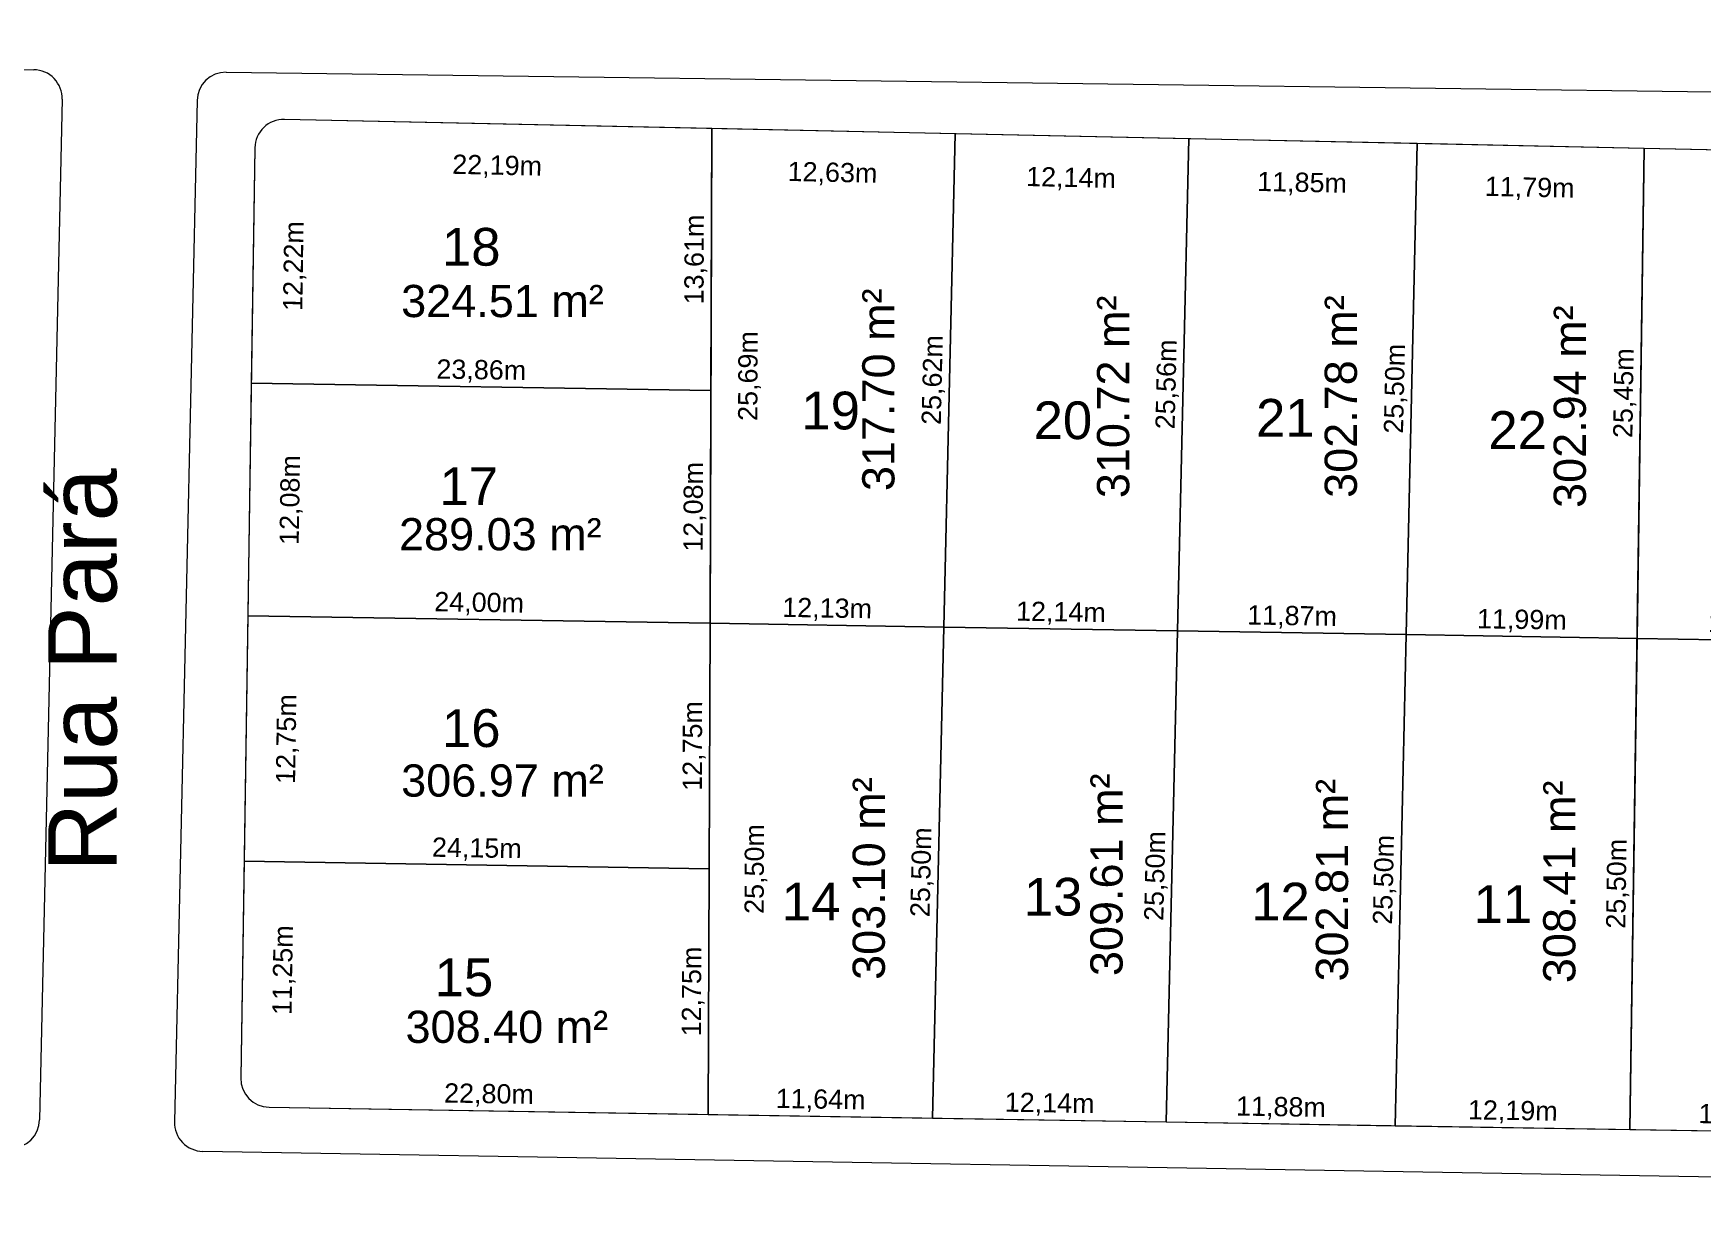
# Model space of a CAD drawing. Header units: metres. Extents: x 3808 to 8215, y 2374 to 6187.
# Drawn here: x 5029.4 to 5116, y 5442.2 to 5503.4 of the extents above; entities that cross this region are included whole.
import ezdxf
from ezdxf.enums import TextEntityAlignment as Align

# ---------------------------------------------------------------- set-up
doc = ezdxf.new("R2010")
doc.units = ezdxf.units.M
for name, color, linetype in [('Areas Lotes', 1, 'Continuous'), ('Calçada', 8, 'Continuous'), ('COTAS', 7, 'Continuous'), ('Lote', 7, 'Continuous'), ('Nome das Ruas', 7, 'Continuous'), ('Nº Lote', 7, 'Continuous'), ('quadras', 7, 'Continuous')]:
    doc.layers.add(name, color=color, linetype=linetype)
doc.styles.add('Arial', font='arial.ttf')
doc.dimstyles.new('Copy(2) of ISO-25', dxfattribs={"dimtxt": 1, "dimasz": 2.5, "dimexe": 1.25, "dimexo": 0.625, "dimgap": 0.2, "dimtad": 1, "dimtoh": 1, "dimlfac": 1, "dimzin": 1, "dimtxsty": 'Arial', "dimblk": 'NONE', "dimcen": 0, "dimse1": 1, "dimse2": 1, "dimsd1": 1, "dimsd2": 1, "dimclrt": 256, "dimaunit": 1, "dimadec": 3, "dimazin": 0, "dimtfac": 1, "dimtmove": 0, "dimatfit": 3, "dimldrblk": 'NONE', "dimfxl": 1, "dimtolj": 1, "dimtzin": 0, "dimarcsym": 0})

# ---------------------------------------------------------------- blocks, each defined once
blk = doc.blocks.new('*D288')
at = {"layer": 'Defpoints', "color": 0, "linetype": 'Continuous', "transparency": 16777216}
for p in [(5112.317, 5446.491), (5112.317, 5446.491), (5124.067, 5446.297)]:
    blk.add_point(p, dxfattribs=at)
at = {"layer": 'COTAS', "linetype": 'Continuous', "lineweight": 5, "transparency": 16777216, "insert": (5118.205, 5447.195), "char_height": 1, "attachment_point": 5, "rotation": 359.05888, "style": 'Arial'}
blk.add_mtext('\\A1;11,75m', dxfattribs=at)
blk = doc.blocks.new('_None')
blk = doc.blocks.new('*D289')
at = {"layer": 'Defpoints', "color": 0, "linetype": 'Continuous', "transparency": 16777216}
for p in [(5100.125, 5446.691), (5100.125, 5446.691), (5112.317, 5446.491)]:
    blk.add_point(p, dxfattribs=at)
at = {"layer": 'COTAS', "linetype": 'Continuous', "lineweight": 5, "transparency": 16777216, "insert": (5106.234, 5447.392), "char_height": 1, "attachment_point": 5, "rotation": 359.05888, "style": 'Arial'}
blk.add_mtext('\\A1;12,19m', dxfattribs=at)
blk = doc.blocks.new('*D290')
at = {"layer": 'Defpoints', "color": 0, "linetype": 'Continuous', "transparency": 16777216}
for p in [(5088.245, 5446.886), (5088.245, 5446.886), (5100.125, 5446.691)]:
    blk.add_point(p, dxfattribs=at)
at = {"layer": 'COTAS', "linetype": 'Continuous', "lineweight": 5, "transparency": 16777216, "insert": (5094.198, 5447.589), "char_height": 1, "attachment_point": 5, "rotation": 359.05888, "style": 'Arial'}
blk.add_mtext('\\A1;11,88m', dxfattribs=at)
blk = doc.blocks.new('*D291')
at = {"layer": 'Defpoints', "color": 0, "linetype": 'Continuous', "transparency": 16777216}
for p in [(5076.105, 5447.085), (5076.105, 5447.085), (5088.245, 5446.886)]:
    blk.add_point(p, dxfattribs=at)
at = {"layer": 'COTAS', "linetype": 'Continuous', "lineweight": 5, "transparency": 16777216, "insert": (5082.188, 5447.787), "char_height": 1, "attachment_point": 5, "rotation": 359.05888, "style": 'Arial'}
blk.add_mtext('\\A1;12,14m', dxfattribs=at)
blk = doc.blocks.new('*D292')
at = {"layer": 'Defpoints', "color": 0, "linetype": 'Continuous', "transparency": 16777216}
for p in [(5064.469, 5447.277), (5064.469, 5447.277), (5076.105, 5447.085)]:
    blk.add_point(p, dxfattribs=at)
at = {"layer": 'COTAS', "linetype": 'Continuous', "lineweight": 5, "transparency": 16777216, "insert": (5070.301, 5447.982), "char_height": 1, "attachment_point": 5, "rotation": 359.05888, "style": 'Arial'}
blk.add_mtext('\\A1;11,64m', dxfattribs=at)
blk = doc.blocks.new('*D293')
at = {"layer": 'Defpoints', "color": 0, "linetype": 'Continuous', "transparency": 16777216}
for p in [(5041.669, 5447.651), (5041.669, 5447.651), (5064.469, 5447.277)]:
    blk.add_point(p, dxfattribs=at)
at = {"layer": 'COTAS', "linetype": 'Continuous', "lineweight": 5, "transparency": 16777216, "insert": (5053.082, 5448.265), "char_height": 1, "attachment_point": 5, "rotation": 359.05888, "style": 'Arial'}
blk.add_mtext('\\A1;22,80m', dxfattribs=at)
blk = doc.blocks.new('*D294')
at = {"layer": 'Defpoints', "color": 0, "linetype": 'Continuous', "transparency": 16777216}
for p in [(5040.559, 5473.171), (5064.558, 5472.778), (5064.558, 5472.778)]:
    blk.add_point(p, dxfattribs=at)
at = {"layer": 'COTAS', "linetype": 'Continuous', "lineweight": 5, "transparency": 16777216, "insert": (5052.571, 5473.776), "char_height": 1, "attachment_point": 5, "rotation": 359.0629, "style": 'Arial'}
blk.add_mtext('\\A1;24,00m', dxfattribs=at)
blk = doc.blocks.new('*D295')
at = {"layer": 'Defpoints', "color": 0, "linetype": 'Continuous', "transparency": 16777216}
for p in [(5064.558, 5472.778), (5076.69, 5472.58), (5076.69, 5472.58)]:
    blk.add_point(p, dxfattribs=at)
at = {"layer": 'COTAS', "linetype": 'Continuous', "lineweight": 5, "transparency": 16777216, "insert": (5070.637, 5473.48), "char_height": 1, "attachment_point": 5, "rotation": 359.0629, "style": 'Arial'}
blk.add_mtext('\\A1;12,13m', dxfattribs=at)
blk = doc.blocks.new('*D296')
at = {"layer": 'Defpoints', "color": 0, "linetype": 'Continuous', "transparency": 16777216}
for p in [(5076.69, 5472.58), (5088.83, 5472.381), (5088.83, 5472.381)]:
    blk.add_point(p, dxfattribs=at)
at = {"layer": 'COTAS', "linetype": 'Continuous', "lineweight": 5, "transparency": 16777216, "insert": (5082.773, 5473.282), "char_height": 1, "attachment_point": 5, "rotation": 359.0629, "style": 'Arial'}
blk.add_mtext('\\A1;12,14m', dxfattribs=at)
blk = doc.blocks.new('*D297')
at = {"layer": 'Defpoints', "color": 0, "linetype": 'Continuous', "transparency": 16777216}
for p in [(5088.83, 5472.381), (5100.694, 5472.187), (5100.694, 5472.187)]:
    blk.add_point(p, dxfattribs=at)
at = {"layer": 'COTAS', "linetype": 'Continuous', "lineweight": 5, "transparency": 16777216, "insert": (5094.775, 5473.085), "char_height": 1, "attachment_point": 5, "rotation": 359.0629, "style": 'Arial'}
blk.add_mtext('\\A1;11,87m', dxfattribs=at)
blk = doc.blocks.new('*D298')
at = {"layer": 'Defpoints', "color": 0, "linetype": 'Continuous', "transparency": 16777216}
for p in [(5100.694, 5472.187), (5112.685, 5471.991), (5112.685, 5471.991)]:
    blk.add_point(p, dxfattribs=at)
at = {"layer": 'COTAS', "linetype": 'Continuous', "lineweight": 5, "transparency": 16777216, "insert": (5106.703, 5472.89), "char_height": 1, "attachment_point": 5, "rotation": 359.0629, "style": 'Arial'}
blk.add_mtext('\\A1;11,99m', dxfattribs=at)
blk = doc.blocks.new('*D299')
at = {"layer": 'Defpoints', "color": 0, "linetype": 'Continuous', "transparency": 16777216}
for p in [(5112.685, 5471.991), (5124.693, 5471.795), (5124.693, 5471.795)]:
    blk.add_point(p, dxfattribs=at)
at = {"layer": 'COTAS', "linetype": 'Continuous', "lineweight": 5, "transparency": 16777216, "insert": (5118.702, 5472.694), "char_height": 1, "attachment_point": 5, "rotation": 359.0629, "style": 'Arial'}
blk.add_mtext('\\A1;12,01m', dxfattribs=at)
blk = doc.blocks.new('*D307')
at = {"layer": 'Defpoints', "color": 0, "linetype": 'Continuous', "transparency": 16777216}
for p in [(5042.46, 5498.939), (5064.647, 5498.466), (5064.582, 5495.435)]:
    blk.add_point(p, dxfattribs=at)
at = {"layer": 'COTAS', "linetype": 'Continuous', "lineweight": 5, "transparency": 16777216, "insert": (5053.506, 5496.473), "char_height": 1, "attachment_point": 5, "rotation": 358.77818, "style": 'Arial'}
blk.add_mtext('\\A1;22,19m', dxfattribs=at)
blk = doc.blocks.new('*D308')
at = {"layer": 'Defpoints', "color": 0, "linetype": 'Continuous', "transparency": 16777216}
for p in [(5064.647, 5498.466), (5077.278, 5498.197), (5077.213, 5495.166)]:
    blk.add_point(p, dxfattribs=at)
at = {"layer": 'COTAS', "linetype": 'Continuous', "lineweight": 5, "transparency": 16777216, "insert": (5070.915, 5496.101), "char_height": 1, "attachment_point": 5, "rotation": 358.77818, "style": 'Arial'}
blk.add_mtext('\\A1;12,63m', dxfattribs=at)
blk = doc.blocks.new('*D309')
at = {"layer": 'Defpoints', "color": 0, "linetype": 'Continuous', "transparency": 16777216}
for p in [(5077.278, 5498.197), (5089.416, 5497.938), (5089.351, 5494.907)]:
    blk.add_point(p, dxfattribs=at)
at = {"layer": 'COTAS', "linetype": 'Continuous', "lineweight": 5, "transparency": 16777216, "insert": (5083.299, 5495.837), "char_height": 1, "attachment_point": 5, "rotation": 358.77818, "style": 'Arial'}
blk.add_mtext('\\A1;12,14m', dxfattribs=at)
blk = doc.blocks.new('*D310')
at = {"layer": 'Defpoints', "color": 0, "linetype": 'Continuous', "transparency": 16777216}
for p in [(5089.416, 5497.938), (5101.264, 5497.685), (5101.199, 5494.654)]:
    blk.add_point(p, dxfattribs=at)
at = {"layer": 'COTAS', "linetype": 'Continuous', "lineweight": 5, "transparency": 16777216, "insert": (5095.292, 5495.581), "char_height": 1, "attachment_point": 5, "rotation": 358.77818, "style": 'Arial'}
blk.add_mtext('\\A1;11,85m', dxfattribs=at)
blk = doc.blocks.new('*D311')
at = {"layer": 'Defpoints', "color": 0, "linetype": 'Continuous', "transparency": 16777216}
for p in [(5101.264, 5497.685), (5113.052, 5497.434), (5112.988, 5494.403)]:
    blk.add_point(p, dxfattribs=at)
at = {"layer": 'COTAS', "linetype": 'Continuous', "lineweight": 5, "transparency": 16777216, "insert": (5107.11, 5495.329), "char_height": 1, "attachment_point": 5, "rotation": 358.77818, "style": 'Arial'}
blk.add_mtext('\\A1;11,79m', dxfattribs=at)
blk = doc.blocks.new('*D312')
at = {"layer": 'Defpoints', "color": 0, "linetype": 'Continuous', "transparency": 16777216}
for p in [(5113.052, 5497.434), (5125.316, 5497.172), (5125.251, 5494.141)]:
    blk.add_point(p, dxfattribs=at)
at = {"layer": 'COTAS', "linetype": 'Continuous', "lineweight": 5, "transparency": 16777216, "insert": (5119.136, 5495.073), "char_height": 1, "attachment_point": 5, "rotation": 358.77818, "style": 'Arial'}
blk.add_mtext('\\A1;12,27m', dxfattribs=at)
blk = doc.blocks.new('*D333')
at = {"layer": 'Defpoints', "color": 0, "linetype": 'Continuous', "transparency": 16777216}
for p in [(5040.365, 5460.423), (5040.365, 5460.423), (5064.514, 5460.027)]:
    blk.add_point(p, dxfattribs=at)
at = {"layer": 'COTAS', "linetype": 'Continuous', "lineweight": 5, "transparency": 16777216, "insert": (5052.452, 5461.026), "char_height": 1, "attachment_point": 5, "rotation": 359.06087, "style": 'Arial'}
blk.add_mtext('\\A1;24,15m', dxfattribs=at)
blk = doc.blocks.new('*D334')
at = {"layer": 'Defpoints', "color": 0, "linetype": 'Continuous', "transparency": 16777216}
for p in [(5040.742, 5485.247), (5040.742, 5485.247), (5064.6, 5484.857)]:
    blk.add_point(p, dxfattribs=at)
at = {"layer": 'COTAS', "linetype": 'Continuous', "lineweight": 5, "transparency": 16777216, "insert": (5052.684, 5485.853), "char_height": 1, "attachment_point": 5, "rotation": 359.0629, "style": 'Arial'}
blk.add_mtext('\\A1;23,86m', dxfattribs=at)
blk = doc.blocks.new('*D335')
at = {"layer": 'Defpoints', "color": 0, "linetype": 'Continuous', "transparency": 16777216}
for p in [(5064.647, 5498.466), (5064.6, 5484.857), (5064.6, 5484.857)]:
    blk.add_point(p, dxfattribs=at)
at = {"layer": 'COTAS', "linetype": 'Continuous', "lineweight": 5, "transparency": 16777216, "insert": (5063.822, 5491.664), "char_height": 1, "attachment_point": 5, "rotation": 89.80155, "style": 'Arial'}
blk.add_mtext('\\A1;13,61m', dxfattribs=at)
blk = doc.blocks.new('*D336')
at = {"layer": 'Defpoints', "color": 0, "linetype": 'Continuous', "transparency": 16777216}
for p in [(5064.6, 5484.857), (5064.558, 5472.778), (5064.558, 5472.778)]:
    blk.add_point(p, dxfattribs=at)
at = {"layer": 'COTAS', "linetype": 'Continuous', "lineweight": 5, "transparency": 16777216, "insert": (5063.778, 5478.82), "char_height": 1, "attachment_point": 5, "rotation": 89.80155, "style": 'Arial'}
blk.add_mtext('\\A1;12,08m', dxfattribs=at)
blk = doc.blocks.new('*D337')
at = {"layer": 'Defpoints', "color": 0, "linetype": 'Continuous', "transparency": 16777216}
for p in [(5064.558, 5472.778), (5064.514, 5460.027), (5064.514, 5460.027)]:
    blk.add_point(p, dxfattribs=at)
at = {"layer": 'COTAS', "linetype": 'Continuous', "lineweight": 5, "transparency": 16777216, "insert": (5063.735, 5466.406), "char_height": 1, "attachment_point": 5, "rotation": 89.80155, "style": 'Arial'}
blk.add_mtext('\\A1;12,75m', dxfattribs=at)
blk = doc.blocks.new('*D338')
at = {"layer": 'Defpoints', "color": 0, "linetype": 'Continuous', "transparency": 16777216}
for p in [(5064.514, 5460.027), (5064.469, 5447.277), (5064.469, 5447.277)]:
    blk.add_point(p, dxfattribs=at)
at = {"layer": 'COTAS', "linetype": 'Continuous', "lineweight": 5, "transparency": 16777216, "insert": (5063.69, 5453.655), "char_height": 1, "attachment_point": 5, "rotation": 89.80155, "style": 'Arial'}
blk.add_mtext('\\A1;12,75m', dxfattribs=at)
blk = doc.blocks.new('*D339')
at = {"layer": 'Defpoints', "color": 0, "linetype": 'Continuous', "transparency": 16777216}
for p in [(5064.558, 5472.778), (5067.792, 5472.767), (5064.469, 5447.277)]:
    blk.add_point(p, dxfattribs=at)
at = {"layer": 'COTAS', "linetype": 'Continuous', "lineweight": 5, "transparency": 16777216, "insert": (5066.947, 5460.019), "char_height": 1, "attachment_point": 5, "rotation": 89.80155, "style": 'Arial'}
blk.add_mtext('\\A1;25,50m', dxfattribs=at)
blk = doc.blocks.new('*D340')
at = {"layer": 'Defpoints', "color": 0, "linetype": 'Continuous', "transparency": 16777216}
for p in [(5064.647, 5498.466), (5067.46, 5498.456), (5064.558, 5472.778)]:
    blk.add_point(p, dxfattribs=at)
at = {"layer": 'COTAS', "linetype": 'Continuous', "lineweight": 5, "transparency": 16777216, "insert": (5066.615, 5485.615), "char_height": 1, "attachment_point": 5, "rotation": 89.80155, "style": 'Arial'}
blk.add_mtext('\\A1;25,69m', dxfattribs=at)
blk = doc.blocks.new('*D341')
at = {"layer": 'Defpoints', "color": 0, "linetype": 'Continuous', "transparency": 16777216}
for p in [(5040.928, 5497.462), (5040.742, 5485.247), (5043.724, 5485.202)]:
    blk.add_point(p, dxfattribs=at)
at = {"layer": 'COTAS', "linetype": 'Continuous', "lineweight": 5, "transparency": 16777216, "insert": (5043.016, 5491.322), "char_height": 1, "attachment_point": 5, "rotation": 89.12834, "style": 'Arial'}
blk.add_mtext('\\A1;12,22m', dxfattribs=at)
blk = doc.blocks.new('*D342')
at = {"layer": 'Defpoints', "color": 0, "linetype": 'Continuous', "transparency": 16777216}
for p in [(5040.742, 5485.247), (5040.559, 5473.171), (5043.54, 5473.126)]:
    blk.add_point(p, dxfattribs=at)
at = {"layer": 'COTAS', "linetype": 'Continuous', "lineweight": 5, "transparency": 16777216, "insert": (5042.831, 5479.176), "char_height": 1, "attachment_point": 5, "rotation": 89.12834, "style": 'Arial'}
blk.add_mtext('\\A1;12,08m', dxfattribs=at)
blk = doc.blocks.new('*D343')
at = {"layer": 'Defpoints', "color": 0, "linetype": 'Continuous', "transparency": 16777216}
for p in [(5040.559, 5473.171), (5040.365, 5460.423), (5043.346, 5460.378)]:
    blk.add_point(p, dxfattribs=at)
at = {"layer": 'COTAS', "linetype": 'Continuous', "lineweight": 5, "transparency": 16777216, "insert": (5042.642, 5466.764), "char_height": 1, "attachment_point": 5, "rotation": 89.12834, "style": 'Arial'}
blk.add_mtext('\\A1;12,75m', dxfattribs=at)
blk = doc.blocks.new('*D344')
at = {"layer": 'Defpoints', "color": 0, "linetype": 'Continuous', "transparency": 16777216}
for p in [(5040.365, 5460.423), (5040.193, 5449.174), (5043.175, 5449.128)]:
    blk.add_point(p, dxfattribs=at)
at = {"layer": 'COTAS', "linetype": 'Continuous', "lineweight": 5, "transparency": 16777216, "insert": (5042.46, 5454.765), "char_height": 1, "attachment_point": 5, "rotation": 89.12834, "style": 'Arial'}
blk.add_mtext('\\A1;11,25m', dxfattribs=at)
blk = doc.blocks.new('*D345')
at = {"layer": 'Defpoints', "color": 0, "linetype": 'Continuous', "transparency": 16777216}
for p in [(5077.278, 5498.197), (5076.69, 5472.58), (5076.69, 5472.58)]:
    blk.add_point(p, dxfattribs=at)
at = {"layer": 'COTAS', "linetype": 'Continuous', "lineweight": 5, "transparency": 16777216, "insert": (5076.183, 5485.407), "char_height": 1, "attachment_point": 5, "rotation": 88.68592, "style": 'Arial'}
blk.add_mtext('\\A1;25,62m', dxfattribs=at)
blk = doc.blocks.new('*D346')
at = {"layer": 'Defpoints', "color": 0, "linetype": 'Continuous', "transparency": 16777216}
for p in [(5089.416, 5497.938), (5088.83, 5472.381), (5088.83, 5472.381)]:
    blk.add_point(p, dxfattribs=at)
at = {"layer": 'COTAS', "linetype": 'Continuous', "lineweight": 5, "transparency": 16777216, "insert": (5088.322, 5485.178), "char_height": 1, "attachment_point": 5, "rotation": 88.68592, "style": 'Arial'}
blk.add_mtext('\\A1;25,56m', dxfattribs=at)
blk = doc.blocks.new('*D347')
at = {"layer": 'Defpoints', "color": 0, "linetype": 'Continuous', "transparency": 16777216}
for p in [(5101.264, 5497.685), (5100.694, 5472.187), (5100.694, 5472.187)]:
    blk.add_point(p, dxfattribs=at)
at = {"layer": 'COTAS', "linetype": 'Continuous', "lineweight": 5, "transparency": 16777216, "insert": (5100.178, 5484.954), "char_height": 1, "attachment_point": 5, "rotation": 88.72085, "style": 'Arial'}
blk.add_mtext('\\A1;25,50m', dxfattribs=at)
blk = doc.blocks.new('*D348')
at = {"layer": 'Defpoints', "color": 0, "linetype": 'Continuous', "transparency": 16777216}
for p in [(5113.052, 5497.434), (5112.685, 5471.991), (5112.685, 5471.991)]:
    blk.add_point(p, dxfattribs=at)
at = {"layer": 'COTAS', "linetype": 'Continuous', "lineweight": 5, "transparency": 16777216, "insert": (5112.068, 5484.724), "char_height": 1, "attachment_point": 5, "rotation": 89.17336, "style": 'Arial'}
blk.add_mtext('\\A1;25,45m', dxfattribs=at)
blk = doc.blocks.new('*D360')
at = {"layer": 'Defpoints', "color": 0, "linetype": 'Continuous', "transparency": 16777216}
for p in [(5112.685, 5471.991), (5112.317, 5446.491), (5112.317, 5446.491)]:
    blk.add_point(p, dxfattribs=at)
at = {"layer": 'COTAS', "linetype": 'Continuous', "lineweight": 5, "transparency": 16777216, "insert": (5111.7, 5459.252), "char_height": 1, "attachment_point": 5, "rotation": 89.17336, "style": 'Arial'}
blk.add_mtext('\\A1;25,50m', dxfattribs=at)
blk = doc.blocks.new('*D361')
at = {"layer": 'Defpoints', "color": 0, "linetype": 'Continuous', "transparency": 16777216}
for p in [(5100.694, 5472.187), (5100.125, 5446.691), (5100.125, 5446.691)]:
    blk.add_point(p, dxfattribs=at)
at = {"layer": 'COTAS', "linetype": 'Continuous', "lineweight": 5, "transparency": 16777216, "insert": (5099.609, 5459.457), "char_height": 1, "attachment_point": 5, "rotation": 88.72085, "style": 'Arial'}
blk.add_mtext('\\A1;25,50m', dxfattribs=at)
blk = doc.blocks.new('*D362')
at = {"layer": 'Defpoints', "color": 0, "linetype": 'Continuous', "transparency": 16777216}
for p in [(5088.83, 5472.381), (5088.245, 5446.886), (5088.245, 5446.886)]:
    blk.add_point(p, dxfattribs=at)
at = {"layer": 'COTAS', "linetype": 'Continuous', "lineweight": 5, "transparency": 16777216, "insert": (5087.736, 5459.652), "char_height": 1, "attachment_point": 5, "rotation": 88.68592, "style": 'Arial'}
blk.add_mtext('\\A1;25,50m', dxfattribs=at)
blk = doc.blocks.new('*D363')
at = {"layer": 'Defpoints', "color": 0, "linetype": 'Continuous', "transparency": 16777216}
for p in [(5076.69, 5472.58), (5076.105, 5447.085), (5076.105, 5447.085)]:
    blk.add_point(p, dxfattribs=at)
at = {"layer": 'COTAS', "linetype": 'Continuous', "lineweight": 5, "transparency": 16777216, "insert": (5075.597, 5459.851), "char_height": 1, "attachment_point": 5, "rotation": 88.68592, "style": 'Arial'}
blk.add_mtext('\\A1;25,50m', dxfattribs=at)

msp = doc.modelspace()

# ---------------------------------------------------------------- linework, layer by layer
at = {"layer": 'Calçada', "linetype": 'Continuous', "lineweight": 5}
for p, q in [((4885.753, 5503.406), (5029.446, 5501.519)), ((5039.446, 5501.388), (5223.471, 5498.972)), ((5030.926, 5499.986), (5029.753, 5446.996)), ((5037.927, 5499.921), (5036.752, 5446.893)), ((5222.377, 5442.229), (5038.226, 5445.36))]:
    msp.add_line(p, q, dxfattribs=at)
for centre, start, end in [((5029.427, 5500.019), 358.73121, 89.24785), ((5039.426, 5499.888), 89.24785, 178.7312), ((5028.253, 5447.029), 269.02606, 358.73121), ((5038.252, 5446.859), 178.7312, 269.02606)]:
    msp.add_arc(centre, 1.5, start, end, dxfattribs=at)
at = {"layer": 'Lote', "lineweight": 5}
for p, q in [((5064.647, 5498.466), (5064.469, 5447.277)), ((5077.278, 5498.197), (5076.105, 5447.085)), ((5089.416, 5497.938), (5088.245, 5446.886)), ((5100.125, 5446.691), (5101.264, 5497.685)), ((5112.317, 5446.491), (5113.052, 5497.434)), ((5064.6, 5484.857), (5040.742, 5485.247)), ((5121.198, 5471.852), (5040.559, 5473.171)), ((5064.514, 5460.027), (5040.365, 5460.423))]:
    msp.add_line(p, q, dxfattribs=at)
at = {"layer": 'Lote', "linetype": 'Continuous', "lineweight": 5, "flags": 128}
for points in [[(5042.46, 5498.939, 0.416005), (5040.928, 5497.462), (5040.742, 5485.247), (5064.6, 5484.857), (5064.647, 5498.466)], [(5040.365, 5460.423), (5040.193, 5449.174, 0.413859), (5041.669, 5447.651), (5064.469, 5447.277), (5064.514, 5460.027)]]:
    msp.add_lwpolyline(points, format="xyb", close=True, dxfattribs=at)
for points in [[(5076.69, 5472.58), (5077.278, 5498.197), (5064.647, 5498.466), (5064.558, 5472.778)], [(5089.416, 5497.938), (5077.278, 5498.197), (5076.69, 5472.58), (5088.83, 5472.381)], [(5088.83, 5472.381), (5100.694, 5472.187), (5101.264, 5497.685), (5089.416, 5497.938)], [(5100.694, 5472.187), (5112.685, 5471.991), (5113.052, 5497.434), (5101.264, 5497.685)], [(5040.742, 5485.247), (5040.559, 5473.171), (5064.558, 5472.778), (5064.6, 5484.857)], [(5064.514, 5460.027), (5064.558, 5472.778), (5040.559, 5473.171), (5040.365, 5460.423)], [(5064.558, 5472.778), (5064.469, 5447.277), (5076.105, 5447.085), (5076.69, 5472.58)], [(5076.69, 5472.58), (5076.105, 5447.085), (5088.245, 5446.886), (5088.83, 5472.381)], [(5088.245, 5446.886), (5100.125, 5446.691), (5100.694, 5472.187), (5088.83, 5472.381)], [(5100.125, 5446.691), (5112.317, 5446.491), (5112.685, 5471.991), (5100.694, 5472.187)]]:
    msp.add_lwpolyline(points, close=True, dxfattribs=at)
for points in [[(5124.779, 5475.289), (5125.316, 5497.172), (5113.052, 5497.434), (5112.685, 5471.991), (5121.198, 5471.852)], [(5121.198, 5471.852), (5112.685, 5471.991), (5112.317, 5446.491), (5124.067, 5446.297), (5124.607, 5468.3)]]:
    msp.add_lwpolyline(points, dxfattribs=at)
at = {"layer": 'quadras', "lineweight": 5}
for p, q in [((5218.365, 5495.188), (5042.46, 5498.939)), ((5040.928, 5497.462), (5040.193, 5449.174)), ((5041.669, 5447.651), (5217.311, 5444.766))]:
    msp.add_line(p, q, dxfattribs=at)
for centre, start, end in [((5042.428, 5497.44), 88.77818, 179.12834), ((5041.693, 5449.151), 179.12834, 269.05888)]:
    msp.add_arc(centre, 1.5, start, end, dxfattribs=at)

# ---------------------------------------------------------------- texts
at = {"layer": 'Areas Lotes', "linetype": 'Continuous', "lineweight": 5, "style": 'Arial'}
for s, p in [('324.51 m²', (5048.524, 5488.673)), ('289.03 m²', (5048.411, 5476.565)), ('306.97 m²', (5048.524, 5463.777)), ('308.40 m²', (5048.75, 5450.99))]:
    msp.add_text(s, height=1.6726, dxfattribs=at).set_placement(p)
at = {"layer": 'Areas Lotes', "lineweight": 5, "style": 'Arial'}
for s, p in [('317.70 m²', (5074.132, 5479.643)), ('310.72 m²', (5086.32, 5479.274)), ('302.78 m²', (5098.14, 5479.288)), ('302.94 m²', (5110.028, 5478.766)), ('303.10 m²', (5073.634, 5454.261)), ('309.61 m²', (5085.975, 5454.46)), ('302.81 m²', (5097.682, 5454.179)), ('308.41 m²', (5109.484, 5454.093))]:
    msp.add_text(s, height=1.6726, rotation=90, dxfattribs=at).set_placement(p)
at = {"layer": 'Nome das Ruas', "lineweight": 5, "style": 'Arial'}
msp.add_text('Rua Pará', height=3.55, rotation=90, dxfattribs=at).set_placement((5033.75, 5459.874, 165.916))
at = {"layer": 'Nº Lote', "linetype": 'Continuous', "lineweight": 5, "style": 'Arial'}
for s, p in [('18', (5052.161, 5491.344)), ('19', (5070.819, 5482.844)), ('20', (5082.877, 5482.337)), ('21', (5094.427, 5482.464)), ('22', (5106.485, 5481.829)), ('17', (5052.034, 5478.912)), ('16', (5052.161, 5466.353)), ('14', (5069.804, 5457.346)), ('13', (5082.369, 5457.599)), ('12', (5094.173, 5457.346)), ('11', (5105.723, 5457.219)), ('15', (5051.78, 5453.413))]:
    msp.add_text(s, height=1.96, dxfattribs=at).set_placement(p, align=Align.CENTER)

# ---------------------------------------------------------------- dimensions: what is measured, and where the dimension line sits
at = {"layer": 'COTAS', "linetype": 'Continuous', "lineweight": 5}
for p1, p2, distance, picture, middle in [((5042.46, 5498.939), (5064.647, 5498.466), -3.031, '*D307', (5053.506, 5496.473)), ((5064.647, 5498.466), (5064.6, 5484.857), 0, '*D335', (5063.822, 5491.664)), ((5064.558, 5472.778), (5064.647, 5498.466), -2.814, '*D340', (5066.615, 5485.615)), ((5077.278, 5498.197), (5076.69, 5472.58), 0, '*D345', (5076.183, 5485.407)), ((5089.416, 5497.938), (5088.83, 5472.381), 0, '*D346', (5088.322, 5485.178)), ((5040.928, 5497.462), (5040.742, 5485.247), 2.982, '*D341', (5043.016, 5491.322)), ((5101.264, 5497.685), (5100.694, 5472.187), 0, '*D347', (5100.178, 5484.954)), ((5113.052, 5497.434), (5112.685, 5471.991), 0, '*D348', (5112.068, 5484.724)), ((5064.6, 5484.857), (5040.742, 5485.247), 0, '*D334', (5052.684, 5485.853)), ((5040.559, 5473.171), (5064.558, 5472.778), 0, '*D294', (5052.571, 5473.776)), ((5064.469, 5447.277), (5064.558, 5472.778), -3.234, '*D339', (5066.947, 5460.019)), ((5076.69, 5472.58), (5076.105, 5447.085), 0, '*D363', (5075.597, 5459.851)), ((5088.83, 5472.381), (5088.245, 5446.886), 0, '*D362', (5087.736, 5459.652)), ((5100.694, 5472.187), (5100.125, 5446.691), 0, '*D361', (5099.609, 5459.457)), ((5112.685, 5471.991), (5112.317, 5446.491), 0, '*D360', (5111.7, 5459.252)), ((5064.514, 5460.027), (5040.365, 5460.423), 0, '*D333', (5052.452, 5461.026))]:
    dim = msp.add_aligned_dim(p1=p1, p2=p2, distance=distance, dimstyle='Copy(2) of ISO-25', override={"dimpost": 'm'}, dxfattribs=at)
    dim.commit()
    dim.dimension.update_dxf_attribs({"geometry": picture, "text_midpoint": middle})
for base, p1, p2, angle, picture, middle in [((5077.213, 5495.166), (5064.647, 5498.466), (5077.278, 5498.197), 178.77818, '*D308', (5070.915, 5496.101)), ((5089.351, 5494.907), (5077.278, 5498.197), (5089.416, 5497.938), 178.77818, '*D309', (5083.299, 5495.837)), ((5101.199, 5494.654), (5089.416, 5497.938), (5101.264, 5497.685), 178.77818, '*D310', (5095.292, 5495.581)), ((5112.988, 5494.403), (5101.264, 5497.685), (5113.052, 5497.434), 178.77818, '*D311', (5107.11, 5495.329)), ((5125.251, 5494.141), (5113.052, 5497.434), (5125.316, 5497.172), 178.77818, '*D312', (5119.136, 5495.073)), ((5043.54, 5473.126), (5040.742, 5485.247), (5040.559, 5473.171), 89.12834, '*D342', (5042.831, 5479.176)), ((5064.558, 5472.778), (5064.6, 5484.857), (5064.558, 5472.778), 89.80155, '*D336', (5063.778, 5478.82)), ((5076.69, 5472.58), (5064.558, 5472.778), (5076.69, 5472.58), 179.0629, '*D295', (5070.637, 5473.48)), ((5088.83, 5472.381), (5076.69, 5472.58), (5088.83, 5472.381), 179.0629, '*D296', (5082.773, 5473.282)), ((5100.694, 5472.187), (5088.83, 5472.381), (5100.694, 5472.187), 179.0629, '*D297', (5094.775, 5473.085)), ((5043.346, 5460.378), (5040.559, 5473.171), (5040.365, 5460.423), 89.12834, '*D343', (5042.642, 5466.764)), ((5064.514, 5460.027), (5064.558, 5472.778), (5064.514, 5460.027), 89.80155, '*D337', (5063.735, 5466.406)), ((5112.685, 5471.991), (5100.694, 5472.187), (5112.685, 5471.991), 179.0629, '*D298', (5106.703, 5472.89)), ((5124.693, 5471.795), (5112.685, 5471.991), (5124.693, 5471.795), 179.0629, '*D299', (5118.702, 5472.694)), ((5043.175, 5449.128), (5040.365, 5460.423), (5040.193, 5449.174), 89.12834, '*D344', (5042.46, 5454.765)), ((5064.469, 5447.277), (5064.514, 5460.027), (5064.469, 5447.277), 89.80155, '*D338', (5063.69, 5453.655)), ((5041.669, 5447.651), (5064.469, 5447.277), (5041.669, 5447.651), 359.05888, '*D293', (5053.082, 5448.265)), ((5064.469, 5447.277), (5076.105, 5447.085), (5064.469, 5447.277), 359.05888, '*D292', (5070.301, 5447.982)), ((5076.105, 5447.085), (5088.245, 5446.886), (5076.105, 5447.085), 359.05888, '*D291', (5082.188, 5447.787)), ((5088.245, 5446.886), (5100.125, 5446.691), (5088.245, 5446.886), 359.05888, '*D290', (5094.198, 5447.589)), ((5100.125, 5446.691), (5112.317, 5446.491), (5100.125, 5446.691), 359.05888, '*D289', (5106.234, 5447.392)), ((5112.317, 5446.491), (5124.067, 5446.297), (5112.317, 5446.491), 359.05888, '*D288', (5118.205, 5447.195))]:
    dim = msp.add_linear_dim(base=base, p1=p1, p2=p2, angle=angle, dimstyle='Copy(2) of ISO-25', override={"dimpost": 'm', "dimtmove": 1}, dxfattribs=at)
    dim.commit()
    dim.dimension.update_dxf_attribs({"geometry": picture, "text_midpoint": middle})

doc.saveas('drawing.dxf')
